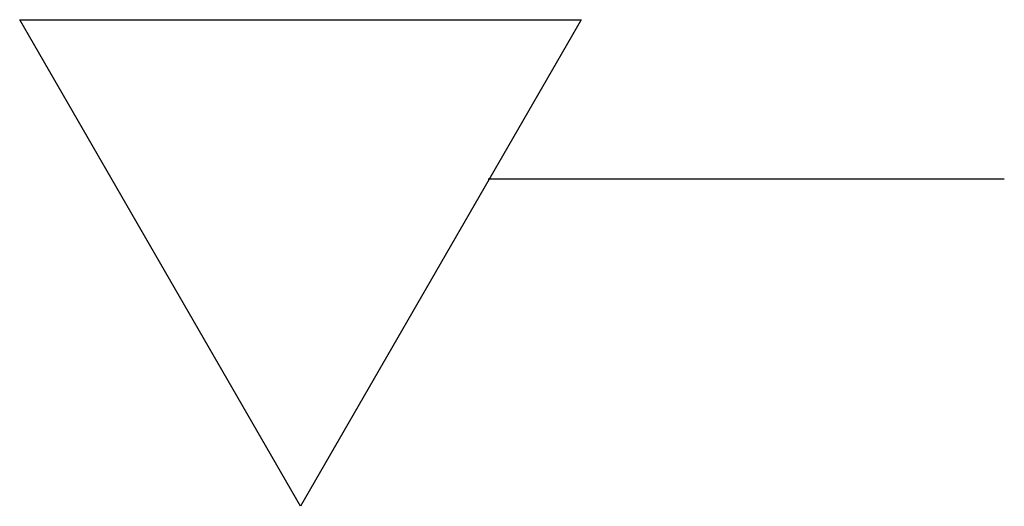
# Model space of a CAD drawing. Header units: millimetres. Extents: x -1.1 to 2.85, y -1.29 to 0.65.
import ezdxf

# ---------------------------------------------------------------- set-up
doc = ezdxf.new("R2010")
doc.units = ezdxf.units.MM

msp = doc.modelspace()

# ---------------------------------------------------------------- linework, layer by layer
for p, q in [((0.0272, -1.2939), (-1.0978, 0.6546)), ((-1.0978, 0.6546), (1.1522, 0.6546)), ((0.0272, -1.2939), (-1.0978, 0.6546)), ((-1.0978, 0.6546), (1.1522, 0.6546)), ((1.1522, 0.6546), (0.0272, -1.2939)), ((1.1522, 0.6546), (0.0272, -1.2939)), ((0.7791, 0.0171), (2.8476, 0.0171)), ((0.7791, 0.0171), (2.8476, 0.0171))]:
    msp.add_line(p, q)

doc.saveas('drawing.dxf')
